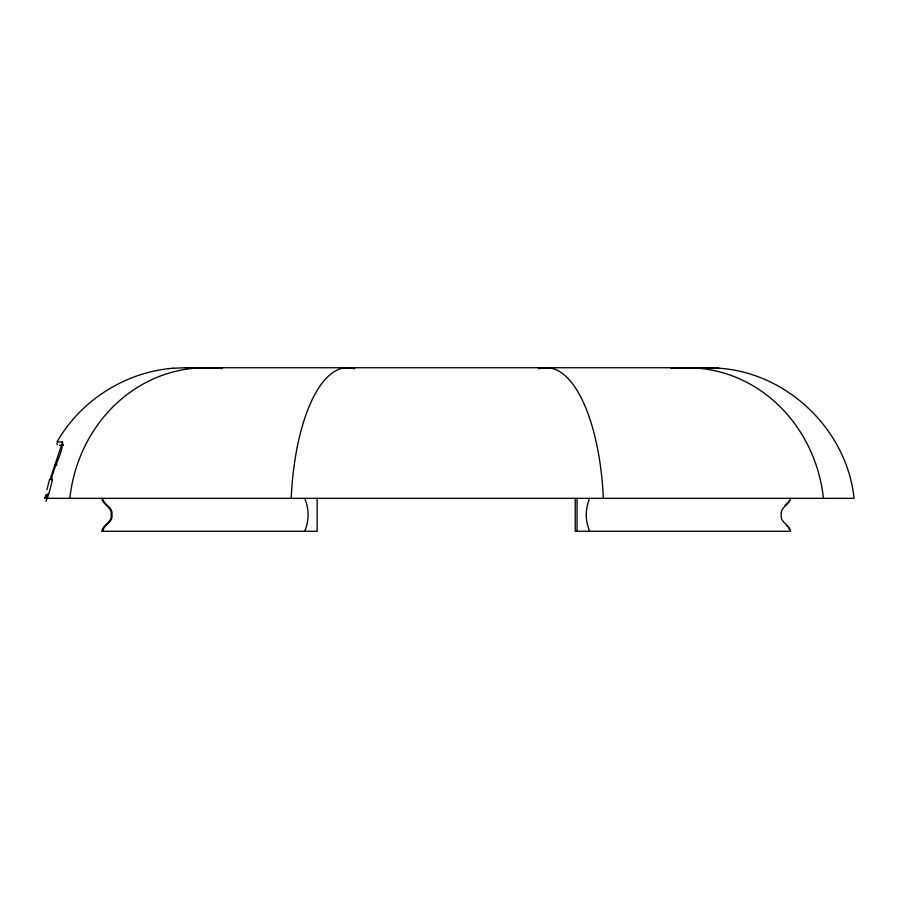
<?xml version="1.0" encoding="UTF-8"?>
<svg xmlns="http://www.w3.org/2000/svg" width="899" height="899" viewBox="0 0 899 899"><rect width="100%" height="100%" fill="white"/><g stroke="black" fill="none" stroke-linecap="round" stroke-linejoin="round"><path stroke-width="1.35" d="M304.716 531.264C309.177 520.532 309.177 509.081 304.716 498.349M589.665 498.349C585.148 509.081 585.148 520.532 589.665 531.264M102.643 531.264C103.531 524.645 113.195 522.521 111.959 514.812C113.195 507.092 103.531 504.968 102.643 498.349M790.558 498.349C789.67 504.968 779.984 507.092 781.22 514.812C779.984 522.533 789.67 524.645 790.558 531.264L575.214 531.264L575.214 498.349M61.761 444.69L51.265 475.627L50.254 479.336L51.636 479.695M51.524 479.347C53.535 466.952 62.66 453.793 62.57 441.96A2.225 2.203 90 0 0 63.357 445.039M44.961 498.147L45.703 495.81A2.686 1.843 18.1 0 1 48.074 494.248A2.675 1.832 18.9 0 0 46.86 495.81L46.085 498.158M46.141 497.664L47.467 496.001M45.029 497.653L47.186 495.349M788.873 501.361L789.333 500.462M57.019 441.948C80.696 400.392 125.422 371.984 173.114 368.242L173.485 368.242M787.569 502.946L785.074 505.171M538.838 368.714L546.03 367.747M540.277 368.152L544.625 367.747M671.07 368.478L687.364 367.736M674.666 368.152L681.318 367.826M173.406 368.242L185.52 367.736M680.801 367.837L686.791 367.736M545.266 367.736L545.288 367.736A148.043 56.255 90 0 1 548.783 368.017M546.671 367.736L546.693 367.736A148.043 57.053 90 0 1 603.364 498.349M185.329 367.736L707.041 367.736M718.953 368.242L706.906 367.736L719.245 368.242C787.546 372.793 847.072 430.25 854.05 498.349L45.107 498.349M57.412 441.948L62.481 441.948M59.345 445.297L63.424 445.297A2.225 2.203 -90 0 1 61.705 444.443M345.677 367.736L345.699 367.736A148.043 57.053 -90 0 0 342.126 368.017M346.441 367.747L350.767 368.152M196.106 368.039A148.043 136.929 -90 0 1 204.893 367.736L222.042 368.489M205.579 367.736L217.142 368.152M347.744 367.747L354.7 368.68M347.036 367.77L347.126 367.77A148.043 56.255 -90 0 0 291.197 498.349M51.479 479.336L52.412 479.572M54.861 464.682L57.03 465.019M786.782 525.926L787.569 526.668M57.412 444.679L56.783 443.589M788.873 528.252L789.333 529.151M101.812 498.349C102.7 504.968 112.386 507.092 111.15 514.812C112.386 522.533 102.7 524.645 101.812 531.264L317.156 531.264L317.156 498.349M577.046 498.349L577.046 531.264M69.819 498.349A148.043 136.603 -90 0 1 205.478 367.736M686.892 367.736A148.043 136.603 -90 0 1 695.657 368.039M687.477 367.736A148.043 136.929 -90 0 1 823.462 498.349M52.479 479.381A24.711 2.798 -77.4 0 1 45.928 501.384M49.602 479.358A24.689 0.697 -75.6 0 1 46.883 489.674"/></g></svg>
